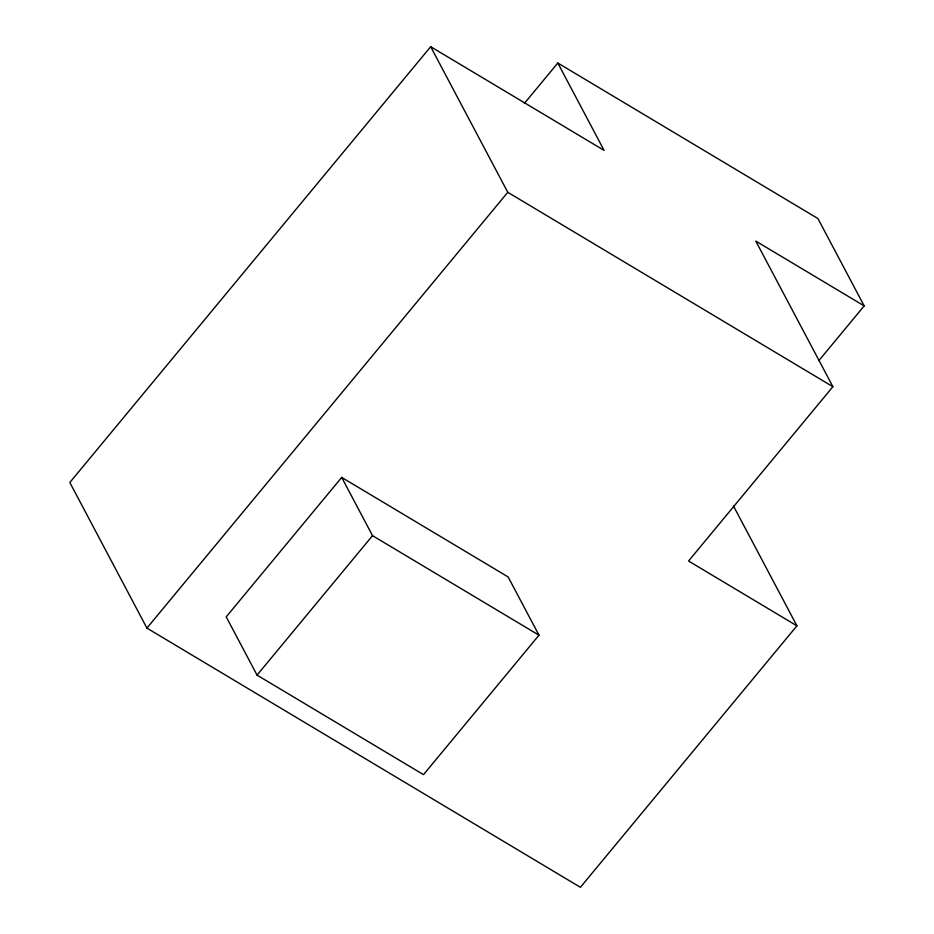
<?xml version="1.0" encoding="UTF-8"?>
<svg xmlns="http://www.w3.org/2000/svg" width="934" height="934" viewBox="0 0 934 934"><rect width="100%" height="100%" fill="white"/><g stroke="black" fill="none" stroke-linecap="round" stroke-linejoin="round"><path stroke-width="1.4" d="M524.348 103.452L557.82 63.022L604.076 150.374L430.679 46.7L69.828 482.493L146.918 628.103L580.411 887.3L796.924 625.827L733.47 505.983M146.918 628.103L507.781 192.299L430.679 46.7M341.692 477.414L226.215 616.872L257.048 675.119L423.511 774.648L538.988 635.19L508.143 576.955L341.692 477.414L372.526 535.661L538.988 635.19M257.048 675.119L372.526 535.661M818.838 360.652L864.172 305.897L817.915 218.533L557.82 63.022M864.172 305.897L755.804 241.1L832.894 386.699L688.556 561.019L796.924 625.827M507.781 192.299L832.894 386.699"/></g></svg>
